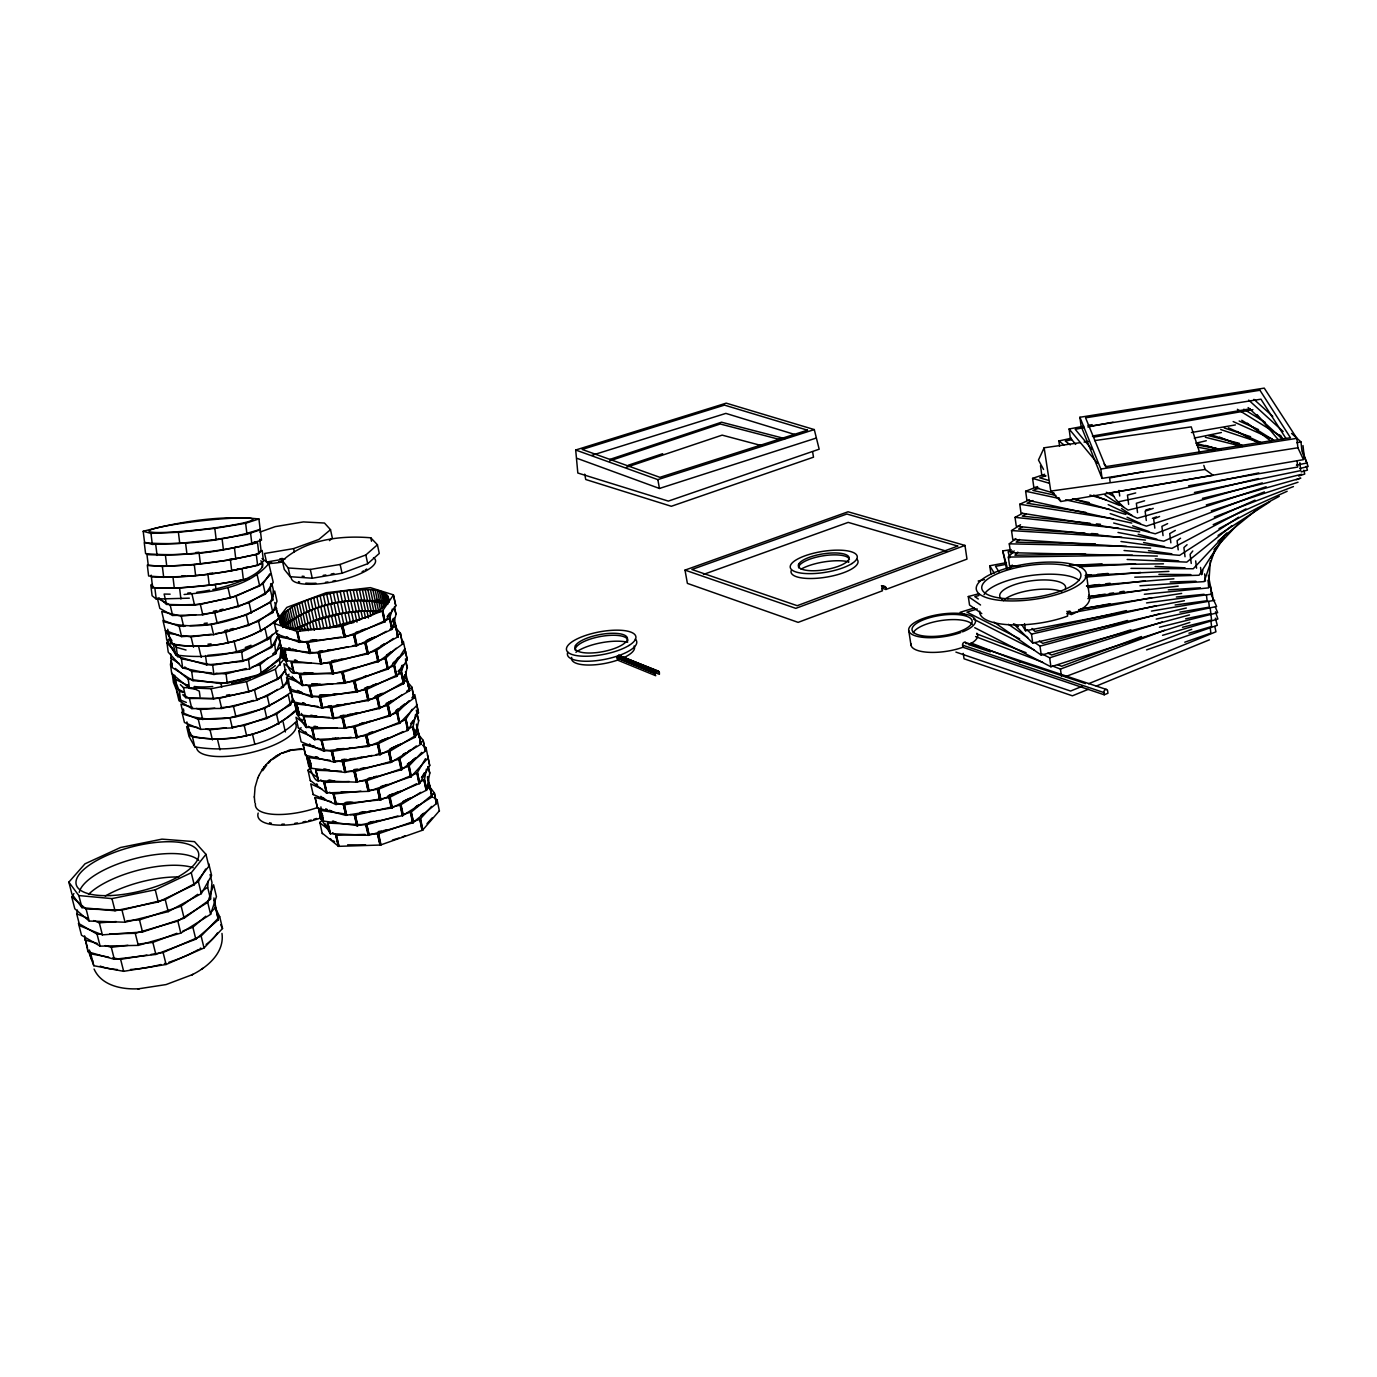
<?xml version="1.0" encoding="UTF-8"?>
<svg xmlns="http://www.w3.org/2000/svg" width="1377" height="1377" viewBox="0 0 1377 1377"><rect width="100%" height="100%" fill="white"/><g stroke="black" fill="none" stroke-linecap="round" stroke-linejoin="round"><path stroke-width="1.5" d="M428.178 757.884L411.086 776.714L368.588 791.327L326.556 792.928L310.359 780.466M571.662 657.38A32.032 10.5 -10.8 0 0 615.898 660.667L617.602 660.117L655.71 675.711C652.715 671.563 660.34 668.396 659.411 674.334L617.24 657.225L618.669 655.452M281.149 648.395L281.545 656.622L261.234 673.938L227.239 683.233L192.952 680.668L171.97 667.363L170.731 654.006M171.97 667.363L172.022 663.198M320.875 818.558L330.446 833.67L368.588 835.323L412.584 822.878L436.526 803.48L434.34 792.911L428.471 785.269M617.602 660.117L617.24 657.225L655.332 672.905M436.354 803.72L434.34 792.911M290.478 690.755L290.581 686.934M192.591 707.365L180.921 704.095L183.33 714.129C219.063 726.471 260.563 714.164 290.444 692.665L288.275 678.844M308.844 766.765C301.718 732.805 310.668 781.74 317.967 780.707L356.815 782.17L401.654 769.657L425.2 751.24L423.187 740.396L417.92 733.786M405.613 651.562L387.97 669.119L344.801 683.267L302.372 685.471L286.313 674.351M313.061 794.426L335.85 804.443L380.775 799.796L419.641 783.341L429.71 765.543L427.524 755.13M294.764 703.217L296.916 714.181L305.969 727.349L345.352 728.295L390.07 715.971L413.909 698.139L411.843 687.106L406.663 680.875M195.913 614.71L181.23 616.173L161.711 611.491L164.156 621.767C200.646 632.508 241.681 620.597 272.749 600.183L273.248 589.614L271.871 583.504M272.749 600.183L270.426 589.89L270.735 583.607M284.815 660.65C278.292 628.291 285.4 672.923 293.697 673.233L333.492 673.749L378.52 661.545L402.686 644.006M402.532 644.298L400.414 633.282L395.251 627.327M403.323 641.286L407.231 659.755L396.8 676.159L356.953 692.063L311.46 697.02L289.187 688.483L286.588 677.553L288.998 674.214M1210.331 560.766L1208.49 587.893L1144.339 594.279M276.777 634.057L299.498 642.353L344.698 637.207L384.82 621.836L395.801 605.811L393.306 594.812L370.379 587.635L326.229 592.712L286.812 607.395L274.316 623.488L297.053 631.441L341.875 626.328L382.479 610.958L393.495 594.933L395.784 605.863M77.422 910.077L76.699 913.863L79.763 925.792L102.38 934.863L142.519 931.988L184.122 918.218L210.526 899.181L211.972 882.433L210.079 874.567M210.526 899.181L207.652 887.236L208.202 881.005M427.748 776.559L432.24 796.818L428.97 782.962M430.123 786.267L426.181 788.935M393.151 621.423L393.151 619.271M416.577 724.13L421.001 744.096L416.422 724.698M418.883 733.339L420.828 744.268L390.879 762.428L344.904 772.428L311.168 768.246L309.894 760.431M294.816 629.771L315.385 620.338L344.835 612.954L347.142 623.488C334.611 629.805 250.063 637.603 292.079 607.033C310.892 596.947 332.115 592.007 353.235 589.958C364.578 590.303 385.784 585.81 389.175 600.768M405.475 671.804L409.64 690.72L405.647 676.038M407.489 679.911L377.074 697.743L331.547 707.692L324.146 707.107M183.33 714.129L183.829 710.222M390.018 629.237L395.956 625.743L394.011 618.032M282.147 658.464L283.077 652.182M280.168 665.298L279.531 659.79L281.407 647.242M404.735 674.885L404.132 677.277M331.323 801.775L314.937 797.352L317.467 808.024L345.799 815.339L391.843 807.955L426.595 790.105L429.779 773.099L428.092 766.593L429.779 773.099M426.422 769.072L424.477 779.502L426.509 790.191M393.03 622.111L393.03 618.875M1202.018 574.45L1202.809 570.336M321.375 749.036L302.957 744.475L305.505 755.25L333.888 762.032L380.603 754.407L415.372 737.039L418.66 720.791L416.336 710.171M406.921 729.672L413.152 726.402L415.613 714.37M171.316 660.237L170.438 664.42L171.729 673.594L189.475 688.311L195.637 689.171M293.267 701.719L290.822 690.927L293.404 701.822L321.822 708.053L368.416 700.48L403.754 683.577L407.11 667.57M313.285 695.987L320.187 697.296L366.282 689.636L401.223 673.043L403.409 664.971M280.977 647.5L309.963 653.421L356.901 645.589L392.256 629.186L396.008 614.228L394.373 606.947M345.283 636.312L354.698 634.608L389.605 618.6L392.359 609.047M404.339 676.555L404.649 675.367M322.321 833.223L338.57 846.339L380.413 845.03L422.584 830.176L439.418 810.726M301.081 727.607L298.74 731.015L301.167 741.807L323.509 751.016L368.038 746.454L408.022 730.292L418.333 712.615M434.34 793.152L411.293 812L404.132 814.186M183.502 708.966L182.039 712.494L184.449 722.495L200.681 729.38L232.317 727.882L266.863 718.467L290.547 704.955L292.492 698.827M423.152 740.568L419.675 743.373M210.612 914.345L216.43 896.582L213.59 884.774L207.72 902.4L210.612 914.345L180.8 933.107L138.285 945.379L100.125 946.137L81.501 935.224L78.437 923.33L97.044 934.122L101.296 934.036M192.264 974.658C207.755 967.015 224.64 952.557 221.972 933.417M1215.134 549.234L1204.169 581.61L1139.932 585.793M168.493 639.203L166.961 642.956L168.252 652.182L182.659 667.983L213.9 674.472L249.702 668.947L275.83 653.679L280.409 640.443M275.83 653.679L274.746 644.419L278.016 635.004M402.222 665.211L401.189 667.638M413.961 698.07L411.878 687.175M272.853 612.576L277.001 601.198L274.694 591.026L270.529 602.3L272.853 612.576L248.686 625.433L213.607 634.694L181.626 636.622L165.36 630.511L162.899 620.287L179.165 626.294L185.568 625.898M400.38 633.437L396.8 636.054M338.294 625.382C355.077 619.581 383.15 616.879 388.417 597.17M257.792 777.936L255.055 787.283L254.332 797.094M298.74 731.015L311.873 736.626M415.2 731.153L415.699 729.879M306.589 756.214L311.047 763.357M401.55 667.139L402.067 665.917M258.756 775.75L262.473 769.278M257.688 778.194L258.876 775.509M424.477 772.721L422.068 776.783M294.626 703.354L297.897 708.535M274.298 623.351L276.932 634.401M1079.861 442.705L1044.145 447.783L1038.465 460.021L1043.542 469.454M414.89 731.91L415.493 730.619M426.009 747.849L422.584 745.232M423.531 774.838L424.236 773.495M171.918 640.598L165.395 630.58L166.686 639.84L177.564 656.588L206.757 664.902L242.886 661.356L271.562 647.397L278.705 634.281M271.562 647.397L270.477 638.102L272.508 634.367M412.962 720.636L411.31 723.252M73.91 893.57L71.724 896.857L74.806 908.786L89.195 921.041L125.049 922.211L168.218 911.643L201.3 893.656L211.61 875.479L208.736 863.586M425.493 758.71L417.042 773.134L378.468 789.245L369.191 790.312M71.724 896.857L86.097 908.992L121.985 910.094L165.223 899.525L198.391 881.624L205.638 869.007M258.842 553.674L257.551 542.762C221.422 551.075 184.088 556.377 146.96 554.604L148.303 565.534C185.413 567.531 222.764 562.177 258.842 553.674L260.993 550.043L259.719 539.25M176.583 690.686L178.976 700.704L191.833 708.621L221.697 708.466L256.845 700.205L283.249 687.157L287.569 679.928M183.916 695.144L189.424 698.5L219.304 698.294L254.504 690.032L280.96 677.054L285.297 669.893M412.205 709.275L405.458 719.844L366.712 735.559L357.383 736.661M262.663 770.69L266.708 765.078M389.243 614.159L390.001 612.972M1210.658 558.167L1224.256 536.858M282.939 627.533C309.773 603.642 353.304 594.468 387.746 604.383L385.457 593.659M1221.623 539.904L1199.074 575.242L1134.751 577.187M337.072 683.267L354.801 681.185L394.046 665.745L404.769 648.808L407.248 659.686M1009.926 568.529L1012.25 565.018M269.806 573.813L263.041 583.796L236.069 596.207L200.353 604.4L170.18 605.105L157.357 598.134L159.818 608.393L172.641 615.467L202.798 614.813L238.462 606.603L265.382 594.141L273.248 582.385L268.825 563.554L262.009 558.546M394.304 662.079L398.9 656.967M432.154 817.938L426.973 823.67M389.622 613.453L387.694 615.88M263.816 767.419L264.504 766.541M283.318 627.051C310.445 603.901 352.77 594.95 387.178 604.107M262.301 769.519L263.971 767.196M400.81 668.379L398.71 670.943M437.094 800.226L433.686 797.438M282.509 649.841L285.727 654.746M410.742 723.803L411.775 722.477M286.123 656.605L286.95 660.788L320.961 663.938L367.573 653.92L398.142 636.673L394.51 622.748M194.209 884.826L208.856 866.288L205.982 854.342L194.518 841.64L161.97 839.144L120.47 847.526L85.013 863.809L68.85 882.141L71.931 894.086L81.949 907.65L115.031 910.765L158.269 901.969L194.209 884.826L191.265 872.76L205.982 854.342M421.5 777.592L422.619 776.198M1192.792 551.007L1190.124 554.311L1191.243 563.451M413.048 726.557L415.303 737.125M322.786 819.246L319.757 822.689L327.76 828.971M396.989 659.376L398.039 658.103M265.933 764.837L269.376 761.309M264.315 766.765L266.105 764.631M182.762 694.731L185.861 697.709L213.573 698.931L248.876 691.874L277.672 679.343L286.02 669.601M310.995 767.109L307.914 770.449L315.884 776.404M180.353 684.644L183.451 687.571L211.163 688.741L246.517 681.684L275.366 669.205L285.125 657.931M369.243 834.255L378.4 833.825L420.037 819.212L431.586 806.44M298.413 727.727L314.541 739.535L356.763 737.624L399.605 723.252L417.042 705.162M432.24 796.818L402.824 815.528L357.555 825.615L323.216 821.071L322.046 814.857M359.552 781.069L366.902 780.604L408.659 766.266L421.775 752.41M1214.015 549.75L1240.109 521.797M1226.769 532.933L1193.257 568.753L1130.947 568.374M158.889 597.738L166.6 604.434L194.553 605.088L230.355 597.979L259.685 585.948L271.149 573.83M387.109 616.621L388.28 615.381M421.001 744.096L418.591 733.752M1017.844 552.16L1014.952 555.224L1085.678 554.122M1020.288 565.792L1009.599 565.947L1008.343 557.083L1014.178 550.938M88.076 950.199L93.825 965.725L123.655 971.319L166.101 964.485L204.037 947.978L222.54 928.494L219.7 916.686L215.105 907.477M184.105 594.485C213.487 591.869 248.738 587.48 268.825 563.554M150.971 954.45L163.106 952.488L201.128 936.05L219.7 916.686M398.039 671.477L399.296 670.186M345.593 727.383L354.853 726.832L397.144 712.666L409.038 700.721M411.878 697.829L414.787 694.576L418.539 712.976M409.64 690.72L379.604 708.415L333.94 718.433L299.308 714.904L298.327 710.48M407.299 680.169L409.451 690.893L407.11 680.29M268.429 763.133L270.305 761.292M296.072 672.269L300.272 674.713L342.856 672.32L385.474 658.395L396.128 648.292M194.845 746.885L192.47 736.902L186.652 726.608L189.028 736.506L194.845 746.885C229.649 752.754 271.062 746.42 296.864 720.98M192.47 736.902C227.308 742.633 268.653 736.334 294.609 711.031M404.976 703.871L400.07 707.898M415.647 757.729L412.429 760.517M1187.077 544.707L1183.91 547.581L1185.029 556.738M403.754 683.577L401.636 672.716M367.711 563.709L379.277 553.451L377.436 544.776L370.792 537.805C340.412 535.188 305.642 539.56 282.354 560.732L284.282 569.372L290.168 576.705L312.252 578.22L342.047 573.228L367.711 563.709L365.834 554.965L377.436 544.776M425.2 751.24L423.187 740.396M270.925 759.932L275.813 756.334M269.169 761.498L271.131 759.76M171.109 647.035L175.843 654.97C210.561 659.669 250.648 653.748 277.879 630.649M404.253 704.439L400.982 707.124M170.576 640.03L173.399 644.729C208.168 649.29 248.187 643.403 275.572 620.442M272.267 759.588L280.323 754.217M318.552 808.299L322.924 815.907M84.599 935.861L87.973 951.834L114.343 959.287L155.859 954.433L195.809 939.2L218.358 919.784L213.917 897.959M414.942 758.538L411.516 761.309M429.848 786.611L432.051 796.99M182.883 931.007L192.883 927.22L205.81 916.187M210.647 912.056L215.5 907.925L214.003 900.024M252.094 666.881L260.115 664.695L267.947 658.051M272.646 654.058L280.478 647.414L280.271 643.317M329.447 540.61L332.356 538.149L330.514 529.68L324.473 523.036L303.37 521.917L275.193 526.651L259.892 532.107M330.514 529.68L318.827 539.474L293.576 548.614L264.591 553.485L266.518 562.023L285.125 558.907M411.723 687.484L406.628 691.288M1218.043 541.092L1259.232 507.683M394.321 665.573L396.628 676.314M1231.847 525.687L1186.75 562.126L1127.143 559.475M1019.462 539.491L1016.157 542.159L1095.335 543.829M1157.368 556.084L1010.529 552.676L1009.272 543.829L1015.83 538.562M397.609 712.408L399.898 723.08M420.192 781.912L424.477 779.502L426.715 789.933M392.652 663.387L394.27 661.958M186.876 721.909L189.992 735.611C226.258 744.802 268.326 735.129 296.537 710.446M416.353 745.955L399.175 759.175L355.111 771.464L347.658 771.413M232.162 727.039L244.228 725.49L276.553 714.164L294.265 700.463M385.939 658.154L388.262 668.947M421.861 814.668L423.72 813.256M397.953 636.845L395.767 625.984M401.619 695.041L387.385 705.42L343.183 717.52L335.695 717.537M389.398 653.059L391.154 651.751M408.28 751.377L410.174 750M420.88 815.494L422.842 814.082M167.701 629.272L170.937 643.575C207.807 651.373 249.444 642.095 278.997 618.583L274.78 602.455M126.804 920.8L139.49 919.888L181.162 906.152L197.72 894.327M201.025 891.969L207.652 887.236M215.5 633.644L225.69 632.284L258.549 621.302L276.691 608.359M323.578 662.974L331.1 662.888L375.801 650.856L393.409 638.463M257.619 565.413L263.472 561.248L262.198 550.456L256.311 554.483L230.407 559.871L194.277 564.484L162.366 566.463L147.305 565.086L148.63 575.982C185.103 579.579 221.972 572.866 257.619 565.413L256.311 554.483M1180.554 538.235L1177.094 540.679L1178.213 549.871M279.531 659.79L256.208 676.21L221.146 683.663L188.219 679.102L175.292 668.43M390.328 652.526L386.438 655.125M405.75 719.689L407.885 730.378M201.438 969.27L202.832 968.306M963.762 642.525L963.711 642.56A2.238 1.773 -70.2 0 0 962.609 644.333L962.609 644.333A2.255 1.859 -66.5 0 0 962.592 645.159L962.902 647.259L1104.216 694.783L1107.951 693.251L1107.659 691.03A2.41 1.825 -71.1 0 0 1105.49 689.567A2.41 1.825 -71.1 0 0 1103.924 692.562L1104.216 694.783M408.453 763.271L410.535 761.894M424.047 779.933L426.268 790.364M416.456 806.268L418.591 804.874M1150.638 548.132L1012.766 539.423L1011.527 530.593L1020.529 524.757M1022.147 526.823L1018.601 529.129L1084.973 533.14M1218.077 535.412L1269.921 501.779M257.327 699.189L267.258 696.142L277.706 689.378M281.183 687.123L288.154 682.631M1238.646 517.201L1179.624 555.344L1124.045 550.507M396.972 709.792L399.072 708.466M414.959 737.383L412.825 726.746M407.385 764.063L409.537 762.703M350.154 814.616L355.421 815.098L400.346 805.115L420.794 792.343M109.781 933.864L135.256 933.313L177.84 921.058L207.72 902.4M415.355 807.077L417.575 805.683M277.242 755.457L280.151 753.856M275.555 756.489L277.465 755.319M395.578 626.122L397.867 636.897M395.887 710.566L398.073 709.241M401.223 673.043L403.513 683.749L401.12 673.095M418.505 733.803L389.519 751.463L376.196 754.544M385.147 643.575L380.723 646.14M403.96 754.097L406.198 752.737M202.212 614.073L214.795 612.817L249.065 602.696L270.426 589.89M391.911 629.427L389.743 618.531M177.065 653.972L181.385 658.705L212.678 665.16L248.548 659.652L274.746 644.419M381.877 645.383L384.08 644.109M376.403 600.906L378.675 611.526C350.257 609.116 320.91 615.605 295.814 629.031L293.421 618.411M402.755 754.648L405.079 753.305M1175.304 530.403L1169.727 533.622L1170.863 542.831M182.039 712.494L198.271 719.31L229.942 717.744L264.539 708.363L288.275 694.92L290.547 704.955M352.46 645.813L365.8 642.818L386.317 631.32M397.316 712.58L399.605 723.252M1026.003 514.12L1022.25 516.134L1089.982 523.208M1145.457 540.094L1016.278 526.203L1015.038 517.373L1022.577 513.328M412.601 726.884L414.856 737.435M1218.989 528.613L1279.267 496.322M392.411 700.445L387.402 703.027M1245.944 508.888L1171.965 548.373L1120.981 541.505M400.466 744.079L389.691 749.14M189.837 625.623L211.197 624.315L246.311 615.071L270.529 602.3M410.673 797.782L402.652 801.672M138.681 988.789L166.066 984.572L192.074 974.761M191.506 975.054L192.866 974.348M391.188 700.979L386.042 703.527M337.348 803.29L344.198 804.856L389.33 797.507L416.422 783.823M399.227 744.63L391.137 748.434M409.451 798.557L404.098 801.156M325.385 749.983L332.27 751.412L377.659 743.976L403.117 731.548M281.304 753.305L288.722 750.568M410.845 812.241L413.1 822.689M207.652 655.349L241.715 652.027L270.477 638.102M279.892 753.994L281.528 753.202M1167.644 523.604L1161.895 526.358L1163.049 535.601M68.85 882.141L78.85 895.566L111.95 898.613L155.257 889.8L191.265 872.76M385.474 658.395L387.625 669.274M1139.726 531.901L1021.011 513.07L1019.772 504.257L1029.428 499.834M1032.888 500.557L1027.035 503.242L1085.764 512.33M374.63 637.069L366.179 640.632M400.759 804.96L403.031 815.442M1213.206 524.637L1287.151 491.279M294.471 628.583L298.31 626.862M1254.998 500.178L1163.806 541.195L1117.986 532.451M260.236 529.302C223.504 541.316 182.78 545.602 144.258 542.745L145.601 553.657C184.07 556.79 224.933 552.47 261.51 540.128L258.91 518.957C220.527 515.015 180.473 521.504 143.191 531.298L144.533 542.194L152.313 544.397L179.75 543.364L216.172 539.474L246.965 534.276L260.184 529.835M407.626 730.516L405.458 719.844M373.287 637.568L367.642 639.944M382.324 693.319L376.489 695.695M400.38 791.19L388.073 795.734M962.54 631.854L964.175 631.182A33.771 11.343 -8.4 0 0 954.192 613.213A33.771 11.343 -8.4 0 0 908.872 631.096A33.771 11.343 -8.4 0 0 960.819 632.508M1067.123 613.453L1071.771 614.4A55.441 18.417 -7.8 0 0 1088.725 595.243M1159.589 516.478L1153.668 518.905L1154.821 528.148M1088.295 689.326L1072.408 695.815L964.055 658.791L963.246 653.352M1096.247 686.073L1209.436 639.823M380.93 694.042L374.974 696.383M1082.529 686.176L1070.583 691.047L955.913 652.096M1088.501 683.749L1215.943 631.802L1214.841 626.449M282.698 753.081L291.046 750.327M388.83 737.814L379.656 741.239M395.922 792.877L398.917 791.689M1038.86 488.095L1032.888 490.453L1055.832 495.393M1131.756 523.088L1026.863 500.058L1025.641 491.245L1037.552 486.563M377.143 683.784L371.067 686.056M387.35 738.313L381.222 740.585M1264.43 491.916L1155.251 533.794L1113.666 523.019M1296.187 479.747L1300.163 478.215M1214.256 517.046L1293.433 486.58M419.744 819.332L422.119 830.4L420.037 819.212M362.289 630.201L365.284 629.065M138.302 944.106L152.864 942.402L176.876 933.296M372.599 685.402L375.628 684.249M402.17 836.958L405.234 835.805M885.893 589.476L966.981 559.114L964.967 545.43L848.077 511.779L685.006 570.112L687.381 583.383L798.126 622.37L882.485 590.767C879.696 586.722 886.926 583.779 885.893 589.476L881.968 588.22M1065.678 676.555L1191.742 629.341M389.76 797.369L392.049 807.886M1141.464 636.535L1061.65 666.261L1057.691 664.747M1052.544 666.038L1060.445 669.067L1164.615 630.218M964.967 545.43L795.786 608.359L685.006 570.112M282.354 560.732L288.223 567.978L310.307 569.441L340.136 564.45L365.834 554.965M360.722 630.632L363.769 629.53M618.686 655.452L658.172 671.012M703.458 574.433L848.198 522.382L946.705 551.248M1152.377 518.337L1156.422 516.909M1153.237 508.354L1145.13 511.211L1146.301 520.489M962.902 647.259L961.215 647.844A33.719 11.481 -8.4 0 1 927.014 652.199A33.719 11.481 -8.4 0 1 910.954 643.816M1184.754 642.198L1210.865 633.127L1210.194 627.516M1146.559 649.892L1217.302 625.347L1215.357 618.204M389.657 795.097L392.841 794.013M1054.248 493.241L1033.8 487.183L1032.578 478.37L1044.661 474.273M1045.763 475.771L1039.721 477.819L1047.914 480.194M628.256 465.237L662.698 453.687M626.346 467.285L722.15 435.132L761.601 445.632M609.959 459.384L721.548 422.205L784.993 438.661M609.667 460.882L720.24 423.996L780.466 439.693M1266.169 486.735L1146.387 526.152L1110.206 513.604M1298.649 476.046L1304.742 474.049L1303.847 470.228M1211.312 510.833L1298.029 482.225M355.954 632.353L359.173 631.303M143.191 531.298L150.971 533.381L178.408 532.279L214.829 528.389L245.657 523.277L258.91 518.957M366.23 687.536L369.466 686.486M363.889 676.744L367.091 675.591M575.689 450.004L657.845 479.626L814.289 429.59L819.177 449.195L668.327 501.108L577.824 473.017L575.689 450.004L726.213 403.151L814.289 429.59M577.273 458.421L659.445 488.456L815.683 438.247M399.02 838.042L392.497 840.039M1042.045 653.937L1049.67 657.793L1162.188 622.025M974.744 627.688L1050.909 666.778L1189.866 622.438M1130.878 629.823L1051.667 655.004L1047.897 653.094M591.852 455.322L725.868 413.393L794.718 434.478M364.612 688.156L367.883 687.14M387.35 784.46L380.809 786.542M974.365 607.911L960.148 612.317L965.862 615.209M977.205 608.961L966.929 612.145L1019.651 638.808M313.922 819.246L316.572 818.437M221.095 707.64L233.522 706.504L253.368 700.411M1145.767 510.075L1149.881 508.819M398.865 759.278L401.137 769.846M1144.597 500.78L1136.352 503.276L1137.54 512.571M387.247 705.454L389.553 716.16M1162.532 635.331L1217.888 618.996L1215.461 611.818M1188.953 633.213L1211.588 626.518L1210.917 620.907M1206.286 504.929L1300.817 478.146M329.929 833.515L327.519 823.067L366.265 824.857L397.919 815.959M325.574 628.497L345.489 623.884M366.73 722.15L370.069 721.204M369.088 732.943L372.392 731.893M1262.33 482.897L1137.299 518.251L1108.192 504.636M1301.282 471.881L1307.427 470.142L1306.291 466.304M288.361 750.672L289.445 750.379M334.766 614.882L337.09 625.416L327.175 627.912L324.834 617.378M215.948 673.198L226.052 673.955L246.087 668.499M288.636 750.585L291.253 749.949M994.022 622.146L1041.253 655.108L1189.521 614.917M151.195 575.138L152.623 587.79C185.069 589.167 217.704 585.139 249.392 578.426M1127.522 620.476L1042.75 643.369L1039.274 640.976M1034.747 642.508L1039.996 646.14L1159.572 613.815M151.281 576.843C188.494 577.824 226.138 573.658 262.06 563.795L262.473 567.41M981.784 613.591L969.546 605.037L968.289 596.534L978.582 593.814M978.961 595.518L974.813 596.62L978.29 599.012M1135.715 492.949L1127.453 495.1L1128.641 504.412M308.517 820.726L311.236 820.021M351.41 668.602L354.818 667.742M373.374 777.058L376.764 776.215M1159.451 627.241L1217.664 612.713L1215.478 607.291M1182.464 627.292L1211.588 620.011L1210.917 614.366M361.6 723.321L365.008 722.477M402.291 815.683L400.156 805.184M1202.431 498.371L1301.73 474.29M1258.475 478.525L1128.09 510.11L1105.025 495.118M1299.871 468.49L1308.15 466.493L1304.002 454.875L1303.003 445.58M379.054 708.57L376.868 697.795M383.357 830.658L386.73 829.849M1195.838 443.222L1206.286 440.726M364.871 643.128L367.366 653.972M359.896 723.837L363.321 723.028M1013.506 623.729L1032.75 643.076L1186.337 608.032M1126.42 610.596L1034.988 631.423L1032.01 628.48M1026.932 629.582L1031.493 634.126L1156.146 605.725M978.204 581.008L984.452 579.597M1059.584 446.268L1058.861 440.967L1071.461 438.196M1071.564 439.711L1065.316 441.088L1070.308 444.891M334.112 760.81L343.355 761.756L372.117 755.439M286.829 660.736L284.213 649.806L318.741 653.042L348.329 646.708M368.279 778.315L371.704 777.575M354.044 713.63L357.504 712.89M303.009 821.966L305.763 821.38M291.408 749.914L301.77 748.864M1156.215 619.099L1216.614 606.5L1211.571 595.553L1210.503 586.585M1185.58 618.824L1210.848 613.557L1210.176 607.894M1118.847 501.676L1258.802 472.896M1296.411 465.151L1306.859 463.016L1301.971 451.277L1300.972 441.914L1291.557 433.411M1194.444 492.484L1300.714 470.624L1299.854 462.724M378.227 831.622L381.618 830.933M1194.255 438.093L1221.399 432.533M375.921 821.174L379.329 820.468M355.8 713.389L348.897 714.715M291.907 749.811L293.008 749.587M338.587 659.738L342.064 659.067M1143.237 471.64L1109.604 477.991L1110.086 481.726M1296.755 442.705L1300.972 441.914M990.958 574.261L989.736 565.792L1006.449 562.625M1006.036 564.346L995.537 566.343L998.927 571.799M1078.587 609.701L1109.948 603.763M1072.39 612.713L1151.912 597.67M1022.182 625.278L1025.521 630.752L1184.392 600.699M1075.695 444.41L1070.29 437.817L1069.12 428.987L1083.768 426.216M1087.968 425.441L1092.15 424.65M1083.613 427.731L1075.196 429.314L1091.703 449.126M1087.813 426.939L1113.046 422.188M365.49 689.843L367.986 700.6M377.315 744.045L379.777 754.665M391.275 808.092L388.985 797.576M358.381 757.746L361.824 757.126M360.774 768.59L364.199 767.97M1092.409 436.027L1250.213 408.78M1093.527 437.18L1252.898 409.657M1191.432 432.516L1235.41 424.925M1109.673 492.983L1303.485 459.643L1297.891 447.783L1296.876 438.351L1264.258 388.125L1079.912 417.265L1081.083 426.113L1102.048 478.387L1297.891 447.783M1044.145 447.783L1050.771 491.09L1060.841 501.503L1213.137 475.306L1205.15 469.454L1203.825 465.392M1188.592 485.823L1297.702 467.061L1297.065 461.106M344.784 704.146L348.226 703.544M347.159 714.887L350.601 714.284M1151.447 611.095L1214.738 600.303M1179.882 612.145L1209.367 607.137L1208.679 601.439M368.468 811.483L371.876 810.898M370.792 821.966L374.183 821.38M189.338 598.169L156.221 599.047L152.107 595.742L150.781 584.932L154.878 588.099L179.578 587.962L215.414 584.502L245.984 579.424M281.252 647.775L278.55 636.725L307.536 642.525L341.152 637M333.423 660.719L336.866 660.168M112.656 957.876L120.625 959.339L146.926 955.104M1088.863 426.336L1260.953 399.192L1285.825 438.265M369.122 822.327L372.513 821.794M1079.912 417.265L1100.825 469.041L1296.876 438.351M1006.656 569.51L1002.749 550.92L1011.148 549.612M1012.336 551.024L1008.102 551.678L1009.771 557.788M344.835 612.954L364.027 611.009L379.828 611.818M1088.312 596.74L1105.146 594.158M1109.346 593.521L1113.563 592.885M1119.862 591.921L1124.08 591.267M1087.864 598.599L1148.969 589.253M1080.652 608.823L1181.673 593.418M331.668 660.857L335.11 660.323M293.628 749.845L302.355 749.295M1084.06 442.103L1088.278 441.501M1094.577 440.606L1191.243 426.87L1199.849 453.222M327.537 650.099L330.962 649.617M294.798 823.326L297.518 822.93M1050.771 491.09L1205.15 469.454M342.064 715.73L345.472 715.265M349.224 748.124L352.615 747.659M351.583 758.761L354.973 758.297M353.975 769.588L357.366 769.123M1146.542 602.919L1212.018 594.107L1208.352 575.311M1175.132 605.002L1207.113 600.716L1206.424 595.002M182.848 635.606L191.059 636.897L211.438 634.195M337.967 705.093L341.358 704.645M205.948 729.087L210.027 729.862L226.121 727.813M340.343 715.816L343.734 715.386M349.93 759.071L353.304 758.641M361.738 812.378L365.094 811.982M1086.849 586.017L1099.552 584.519M1105.903 583.762L1110.137 583.263M1088.002 587.635L1145.251 580.87M1089.19 596.585L1178.178 586.137M333.888 694.387L337.245 694.008M105.203 945.586L111.296 947.273L127.923 945.328M336.281 705.162L339.637 704.766M305.264 684.817L309.722 686.297L332.89 683.732M360.068 812.447L363.39 812.086M317.416 738.881L321.874 740.465L351.152 737.332M332.201 694.438L335.54 694.094M329.413 792.257L333.871 793.961L360.929 791.173M1176.354 597.033L1204.118 594.279M196.463 708.449L200.353 709.551L214.864 708.208M319.223 651.08L322.511 650.787M1086.78 575.259L1091.032 574.898M1097.435 574.364L1108.089 573.452M1085.283 577.135L1140.776 572.453M1086.47 586.086L1173.91 578.805M341.84 672.492L344.37 683.319L342.185 672.458M344.216 748.554L337.778 748.968M343.372 759.656L346.608 759.398M353.855 727.004L356.333 737.693M93.653 920.576L99.316 922.814L116.236 921.574M365.697 780.828L368.158 791.396M365.594 844.927L347.641 844.841M316.762 639.944L310.445 640.288M1168.298 589.855L1200.383 587.79M309.722 686.297L312.321 697.055M342.598 748.795L336.246 749.122M341.737 759.622L344.956 759.415M328.931 694.714L319.653 695.024M328.191 705.885L331.375 705.695M312.011 640.339L315.161 640.185M335.386 738.21L338.587 738.158M1074.49 565.241L1102.099 563.847M1079.671 566.739L1135.526 563.933M1085.162 575.483L1168.884 571.386M308.259 726.316L312.304 728.915L337.348 727.762M327.347 694.937L321.168 695.144M352.822 802.223L346.591 802.412M320.652 779.95L324.352 782.446L349.276 781.482M94.066 969.029C101.502 985.743 122.002 989.633 138.475 988.789M137.803 988.824L139.335 988.772M351.255 802.412L345.128 802.516M332.528 832.689L336.418 835.323L365.146 834.393M1170.192 581.989L1195.942 581.232M300.272 674.713L302.82 685.488L300.1 674.713M332.305 738.296L335.403 738.313M347.331 791.844L341.255 791.758L344.25 791.895M1008.343 557.083L1132.393 555.189M332.322 673.921L329.912 663.043M1069.43 565.121L1163.462 563.83M341.995 717.675L344.491 728.399M281.958 824.169L284.385 824.152M317.244 684.249L311.632 684.042L320.239 684.231M318.345 653.059L320.961 663.938M336.418 835.323L339.035 846.373M1158.9 574.364L1190.83 574.588M365.731 824.892L368.175 835.357M310.927 662.836L291.322 662.492L294.11 673.387M1009.272 543.829L1126.403 546.342M170.128 594.175L164.121 594.055L166.6 604.434M321.994 708.071L319.584 697.313M329.396 717.4L303.56 716.694L306.469 727.486M331.668 751.429L334.439 762.049M341.376 771.206L315.643 770.242L318.018 780.759M334.043 762.049L331.513 751.412M313.336 673.215L305.315 672.664M312.304 728.915L314.868 739.569M294.265 673.405L291.821 662.612M1155.096 566.446L1185.081 567.823M311.942 673.284L304.128 672.63M324.352 782.446L326.883 792.963M1091.393 533.536L1097.813 533.915M1011.527 530.593L1121.911 537.323M330.411 707.778L332.907 718.519M307.174 642.508L309.773 653.421M184.69 666.984L191.696 671.408L211.903 672.905M328.087 823.291L330.549 833.687M342.425 761.808L344.904 772.428M1155.303 558.838L1178.746 560.904M354.302 815.167L356.746 825.666M334.645 780.914L329.464 780.329M1096.333 523.88L1100.567 524.31M1015.038 517.373L1118.881 528.286M299.067 714.835L296.485 704.008L317.88 706.453M333.32 780.914L328.294 780.243M317.605 716.453L310.496 715.334M321.34 740.43L323.888 751.085L321.202 740.396M311.064 768.194L308.586 757.557L329.946 760.311M284.626 650.03L287.173 660.822M303.921 716.815L306.589 727.504M329.619 770.122L324.748 769.382M323.01 820.967L320.566 810.433L343.923 813.79M1148.487 550.645L1171.879 553.829M316.297 716.212L311.546 715.472M316.004 770.363L318.638 780.914M296.898 704.249L299.411 714.921M309.515 653.404L307.088 642.491M318.38 780.879L315.867 770.328M328.328 769.846L323.595 769.037M1019.772 504.257L1113.115 518.768M168.493 633.334L178.752 634.952M315.092 726.454L317.467 726.832M427.954 780.759L427.421 776.748M377.091 600.458L385.233 601.869M320.979 810.709L323.423 821.122L320.858 810.674M1196.527 444.857L1219.781 449.126M1198.162 447.301L1214.927 450.382M89.35 950.01L90.779 953.848L108.68 957.135M314.008 726.35L316.28 726.763M187.599 725.61L197.806 727.538M1143.598 542.555L1164.563 546.583M296.933 650.409L292.871 649.462M1072.528 498.973L1089.207 502.571M291.167 691.237L309.274 695.127M1025.641 491.245L1059.223 498.491M1065.523 499.851L1109.604 509.37M269.496 822.775L271.286 823.188M286.95 660.788L284.505 649.996M295.814 650.082L291.941 649.049M336.642 822.31L332.408 821.157M1208.421 435.666L1239.42 443.36M1205.357 437.284L1242.398 446.509M1198.162 443.962L1220.779 449.694M278.808 637L281.321 647.792M299.188 714.87L296.778 704.215M1138.194 534.259L1156.835 539.13M299.652 674.644L302.372 685.471M295.298 660.254L297.243 660.771M333.372 821.363L335.489 821.931M311.271 768.297L308.775 757.729M84.909 939.94L97.096 943.331M174.104 643.937L176.273 647.276L186.033 650.03M1032.578 478.37L1048.947 483.155M1089.878 495.083L1106.247 499.868M1205.495 445.442L1219.902 449.694M1072.666 498.681L1125.835 514.43M330.015 810.519L332.046 811.139M1066.831 611.371L1070.824 612.593L1071.117 614.676M294.42 660.065L296.262 660.633M376.489 599.477L384.131 601.904M881.469 585.655L885.445 587.015M881.573 585.879L885.566 587.359M881.659 586.223L885.583 587.497M317.553 808.058L315.213 797.679M335.816 835.219L338.57 846.339M1224.273 427.989L1250.557 436.698M1220.693 429.538L1261.194 442.998M965.088 642.302L1106.54 689.498M968.169 644.419L990.407 651.837M1018.705 661.304L1085.42 683.594M962.592 645.159L1103.924 692.562M329.103 810.296L331.031 810.95M1211.605 434.943L1241.968 445.184M1132.669 525.825L1148.797 531.47M316.245 756.902L318.087 757.539M300.875 692.183L302.63 692.82M303.336 703.096L305.092 703.733M299.721 682.717L286.571 677.622M976.654 633.868L1026.072 652.698M975.57 636.587L1042.682 662.268M186.343 702.408L180.645 700.205L173.433 682.372L172.177 673.301L179.389 691.082L183.175 692.545M312.975 745.886L314.748 746.558M970.905 642.939L1020.237 662.027M315.419 756.662L317.175 757.35M1219.609 437.18L1241.348 445.735M76.699 913.863L88.008 918.339M1045.694 476.081L1041.701 474.497L1040.496 465.684M1093.613 495.118L1119.57 505.428M301.752 692.631L297.363 690.428M302.51 702.631L304.162 703.32M619.013 655.349L658.774 671.563M618.566 655.504L658.929 671.907M618.221 655.693L659.032 672.269M618.015 655.848L656.244 671.27M617.843 656.037L656.054 671.442M617.671 656.244L655.865 671.649M617.585 656.347L655.641 671.993M617.447 656.588L655.521 672.234M617.344 656.829L655.383 672.63M617.189 657.483L655.297 673.164M617.189 657.741L655.314 673.439M617.206 657.999L655.349 673.697M287.053 637.172L288.619 637.826M312.2 745.645L313.87 746.351M322.011 789.073L310.737 783.874L313.25 794.667M1239.145 420.983L1258.509 429.59M1233.155 421.569L1272.228 439.039M1228.318 427.782L1261.504 442.809M311.77 728.794L314.249 739.483M286.382 636.931L287.845 637.62M1127.074 517.236L1140.535 523.57M288.809 647.724L290.272 648.429M323.819 782.308L326.28 792.859M174.604 675.246L175.395 679.326L188.27 685.694M193.796 688.431L199.304 691.168L200.044 696.676M305.969 727.349L303.491 716.66L301.253 713.406M174.311 676.21L176.669 688.466L184.019 692.132M323.371 798.144L324.938 798.935M973.47 619.082L1034.437 650.064M325.764 808.764L327.347 809.573M332.976 840.727L334.559 841.554M1236.994 431.449L1259.714 443.601M1106.316 492.295L1113.752 496.34M327.588 823.119L330.291 833.653M295.504 679.928L296.898 680.789M297.948 690.72L299.308 691.495M322.683 797.834L324.163 798.66M1243.81 409.21L1265.343 422.429M1237.372 409.296L1281.247 436.406M1241.744 420.26L1273.759 440.279M170.679 658.137L179.44 663.68M1121.463 508.509L1132.101 515.446M292.578 669.928L283.903 663.697L286.244 674.747M309.464 744.01L310.737 744.854M1014.883 624.194L1018.36 626.587M968.289 596.534L980.544 605.002M1008.515 624.366L1027.758 637.671M302.992 722.598L295.986 717.279L298.361 728.14M295.539 680.031L293.421 678.327M418.401 712.649L416.56 704.232M1247.304 423.169L1271.005 441.139M1058.861 440.967L1063.973 444.891M293.697 673.233L291.253 662.44M320.824 796.336L321.994 797.266M282.13 652.715L285.056 655.108M330.428 838.851L331.599 839.832M1253.931 399.347L1272.744 416.37M1248.715 400.122L1283.175 431.535M1248.147 407.575L1282.624 439.332M293.387 678.207L294.351 679.102M1115.886 499.627L1123.615 507.063M305.505 731.841L306.503 732.891M425.975 747.47L429.71 765.543M620.356 655.779L620.838 656.726M166.961 642.956L174.173 650.822M1279.87 435.08L1282.607 438.316M1257.063 414.58L1277.856 439.194M1104.079 463.98L1106.833 467.285M1069.12 428.987L1097.452 463.274M327.416 827.267L325.42 823.928M277.741 613.574L279.996 616.586M316.727 783.788L317.502 784.942M326.211 825.77L326.986 826.854M396.008 614.228L394.493 608.617M989.736 565.792L994.194 573.021M1111.841 493L1115.129 498.457M418.66 720.791L416.956 714.233M1058.81 497.734L1060.841 501.503M292.148 676.382L292.664 677.381M301.838 719.259L302.372 720.309M220.699 924.776L222.54 928.494M428.746 787.489L429.194 788.625M400.397 633.231L402.686 644.075M275.796 608.634L278.361 616.586M1002.749 550.92L1007.585 569.011M90.779 953.848L93.825 965.725M85.047 938.46L87.577 948.254M97.044 934.122L100.125 946.137M86.097 908.992L89.195 921.041M78.85 895.566L81.949 907.65M120.625 959.339L123.655 971.319M111.296 947.273L114.343 959.287M99.316 922.814L102.38 934.863M281.476 652.543L282.991 658.55M121.985 910.094L125.049 922.211M111.95 898.613L115.031 910.765M139.49 919.888L142.519 931.988M135.256 933.313L138.285 945.379M163.106 952.488L166.101 964.485M152.864 942.402L155.859 954.433M165.223 899.525L168.218 911.643M155.257 889.8L158.269 901.969M181.162 906.152L184.122 918.218M177.84 921.058L180.8 933.107M201.128 936.05L204.037 947.978M192.883 927.22L195.809 939.2M198.391 881.624L201.3 893.656M174.139 678.758L176.549 688.793M215.5 907.925L218.358 919.784M198.271 719.31L200.681 729.38M170.18 605.105L172.641 615.467M189.424 698.5L191.833 708.621M173.399 644.729L175.843 654.97M183.451 687.571L185.861 697.709M217.635 739.828L220.01 749.88M191.059 636.897L193.503 647.224M210.027 729.862L212.419 739.948M181.23 616.173L183.692 626.535M200.353 709.551L202.763 719.655M179.165 626.294L181.626 636.622M200.353 604.4L202.798 614.813M219.304 698.294L221.697 708.466M192.109 594.64L194.553 605.088M211.163 688.741L213.573 698.931M198.77 647.035L201.214 657.345M244.228 725.49L246.569 735.593M214.795 612.817L217.222 623.213M233.522 706.504L235.897 716.66M211.197 624.315L213.607 634.694M229.942 717.744L232.317 727.882M227.945 587.531L230.355 597.979M246.517 681.684L248.876 691.874M234.09 641.148L236.483 651.476M252.473 734.079L254.814 744.165M225.69 632.284L228.1 642.629M267.258 696.142L269.565 706.263M246.311 615.071L248.686 625.433M264.539 708.363L266.863 718.467M236.069 596.207L238.462 606.603M254.504 690.032L256.845 700.205M280.96 677.054L283.249 687.157M257.327 575.569L259.685 585.948M275.366 669.205L277.672 679.343M265.227 629.427L267.568 639.703M283.094 721.944L285.383 731.979M258.549 621.302L260.907 631.613M276.553 714.164L278.86 724.216M249.065 602.696L251.44 613.058M282.233 614.435L284.66 625.141M281.269 615.639L283.696 626.346M280.512 616.81L282.526 625.743M279.961 617.963L281.579 625.106M279.617 619.082L280.839 624.452M279.497 620.149L280.306 623.747M309.119 757.832L311.495 768.349M294.73 702.459L297.071 713.785M320.824 818.609L318.5 808.351L320.652 819.022M303.215 744.768L305.677 755.319M308.018 770.087L310.307 780.897M319.843 822.31L322.27 833.67M263.041 583.796L265.382 594.141M297.914 615.949L300.289 626.552M294.317 605.794L296.709 616.448M299.136 627.292L299.928 630.821M295.59 617.171L297.966 627.792M292.079 607.033L294.471 617.671M297.604 631.423L300.048 642.336M322.063 740.447L324.438 751.085M334.06 793.944L336.418 804.443M299.876 642.353L297.243 631.441L299.498 642.353M309.532 686.297L312.149 697.055M321.684 740.465L324.266 751.102M333.682 793.944L336.229 804.461M309.36 686.28L311.77 697.055M333.509 793.944L335.85 804.443M296.675 631.389L299.325 642.336M308.964 686.228L311.598 697.037M333.114 793.858L335.695 804.426M289.996 608.255L292.389 618.927M291.425 619.65L293.817 630.287M288.068 609.512L290.478 620.166M289.6 620.907L291.201 627.998M286.33 610.751L288.74 621.423M312.596 728.915L314.989 739.569M324.645 782.446L327.02 792.963M336.263 835.323L338.914 846.373M287.965 622.163L289.566 629.272M311.994 728.863L314.541 739.535M324.043 782.394L326.556 792.928M299.566 674.61L302.079 685.419M335.713 835.168L338.294 846.27M284.781 611.99L287.191 622.662M286.502 623.402L287.707 628.738M283.404 613.213L285.814 623.919M285.246 624.642L286.037 628.205M311.495 610.166L313.853 620.752M307.622 599.993L309.98 610.596M312.39 621.406L314.335 630.218M319.378 652.973L321.788 663.852M331.547 707.692L333.94 718.433M343.561 761.722L345.92 772.342M355.421 815.098L357.745 825.58M319.171 653.008L321.598 663.886M331.341 707.726L333.733 718.467M343.355 761.756L345.713 772.377M355.232 815.132L357.555 825.615M318.741 653.042L321.375 663.921M330.91 707.778L333.527 718.501M342.925 761.808L345.507 772.411M354.801 815.184L357.349 825.649M330.704 707.778L333.096 718.519M342.718 761.808L345.076 772.428M354.595 815.184L356.918 825.666M318.242 653.059L320.772 663.938M308.551 611.268L310.909 621.853M293.576 548.614L294.334 552.039M304.713 601.095L307.088 611.715M309.498 622.524L311.064 629.564M305.694 612.386L308.069 622.989M301.924 602.231L304.3 612.851M306.71 623.678L308.276 630.718M302.974 613.557L305.333 624.142M308.138 642.474L310.565 653.369L307.949 642.508M320.376 697.278L322.786 708.036M332.459 751.394L334.835 762.015M344.405 804.839L346.746 815.322M299.257 603.401L301.632 614.022M304.059 624.848L305.229 630.15M320.187 697.296L322.579 708.053M332.27 751.412L334.645 762.032M344.198 804.856L346.556 815.356M307.536 642.525L310.169 653.421M319.774 697.313L322.373 708.071M343.802 804.874L346.35 815.356M345.954 815.356L343.458 804.839L345.696 815.322M319.326 697.278L321.736 708.053M331.409 751.394L333.785 762.015M300.375 614.744L302.751 625.347M296.726 604.589L299.102 615.226M301.529 626.053L302.303 629.582M288.223 567.978L290.168 576.705M323.406 595.088L325.729 605.691M328.122 616.483L330.446 627.034M324.111 606.241L326.452 616.81M320.118 595.983L322.459 606.568M320.858 607.154L323.199 617.722M316.882 596.912L319.223 607.515M321.616 618.307L323.956 628.859M331.1 662.888L333.492 673.749M343.183 717.52L345.558 728.244M357.452 782.05L355.111 771.464L357.263 782.102M366.902 824.737L369.225 835.202M310.307 569.441L312.252 578.22M330.893 662.939L333.303 673.801M342.976 717.555L345.352 728.295M366.712 824.789L369.019 835.254M330.669 662.974L333.079 673.835M342.77 717.606L345.145 728.33M354.698 771.55L357.039 782.136M366.489 824.823L368.812 835.288M330.222 663.043L332.855 673.869M342.322 717.658L344.904 728.364M354.268 771.602L356.815 782.17M366.058 824.875L368.588 835.323M353.941 771.619L356.402 782.205M317.657 608.118L319.998 618.686M313.715 597.893L316.073 608.496M318.466 619.306L320.411 628.084M314.541 609.116L316.882 619.702M310.634 598.926L312.975 609.529M315.385 620.338L317.33 629.134M340.825 602.558L343.131 613.126M336.814 592.144L339.121 602.73M341.479 613.522L343.785 624.074M342.925 626.07L345.334 637.017M354.991 681.116L357.349 691.942M366.884 735.49L369.225 746.162M378.641 789.176L380.947 799.727M342.753 626.139L345.145 637.086M354.801 681.185L357.177 691.994M366.712 735.559L369.053 746.231M378.468 789.245L380.775 799.796M337.468 603.16L339.775 613.729M342.529 626.191L344.938 637.138M354.595 681.254L356.953 692.063M366.506 735.611L368.829 746.3M378.262 789.314L380.568 799.848M342.305 626.242L344.474 637.241M354.371 681.305L356.505 692.166M366.265 735.679L368.382 746.403M378.038 789.365L380.121 799.951M341.875 626.328L344.267 637.293M353.923 681.391L356.299 692.201M377.608 789.451L379.914 800.003M341.72 626.363L344.13 637.31M353.786 681.408L356.161 692.218M377.47 789.469L379.777 800.02M333.441 592.798L335.764 603.384M338.122 614.176L340.429 624.71M334.112 603.849L336.418 614.4M330.067 593.504L332.408 604.09M330.755 604.589L333.079 615.14M326.728 594.262L329.051 604.864M331.427 615.657L333.75 626.191M345.438 683.112L343.045 672.269L345.025 683.216M355.042 726.781L357.4 737.487M366.902 780.604L369.225 791.173M378.589 833.773L381.033 844.876M354.853 726.832L356.987 737.59M366.695 780.656L368.812 791.276M378.4 833.825L380.637 844.996M342.408 672.424L344.801 683.267M354.405 726.936L356.763 737.624M366.265 780.759L368.588 791.327M377.969 833.928L380.413 845.03M327.416 605.381L329.74 615.949M354.182 726.97L356.54 737.676M366.041 780.793L368.365 791.362M377.746 833.963L380.19 845.065M377.418 833.997L379.983 845.099M365.215 643.042L367.573 653.92M377.074 697.743L379.398 708.484M388.779 751.756L391.085 762.376M400.346 805.115L402.618 815.597M353.235 589.958L355.541 600.561M357.882 611.354L359.793 620.149M388.572 751.825L390.741 762.462M353.975 600.802L356.264 611.388M350.051 590.251L352.357 600.854M354.698 611.646L356.987 622.197M350.756 601.129L353.063 611.698M346.797 590.613L349.104 601.215M351.445 612.008L353.751 622.559L350.464 622.989L348.157 612.438M340.136 564.45L342.047 573.228M347.486 601.542L349.792 612.111M354.698 634.608L357.073 645.538M366.643 689.498L369.002 700.273M378.451 743.7L380.775 754.338M390.121 797.231L392.411 807.748M354.526 634.677L356.712 645.675M366.489 689.567L368.64 700.411M378.296 743.769L380.413 754.493M354.113 634.814L356.488 645.727M366.075 689.705L368.416 700.48M377.883 743.907L380.207 754.562M389.536 797.438L391.843 807.955M353.889 634.883L356.264 645.796M365.852 689.757L368.193 700.549M377.659 743.976L379.983 754.613M389.33 797.507L391.619 808.024M353.528 634.952L356.058 645.847M343.493 591.06L345.799 601.646M344.164 602.007L346.47 612.576M340.171 591.559L342.477 602.162M367.883 589.597L370.172 600.234M372.496 611.061L373.253 614.59M368.847 600.286L371.136 610.889M365.163 589.528L367.452 600.148M369.793 610.975L370.929 616.259M366.075 600.234L368.365 610.837M376.472 650.546L378.813 661.39M402.118 769.416L399.829 758.847L401.981 769.502M411.293 812L413.548 822.43M376.351 650.632L378.675 661.459M411.172 812.069L413.427 822.517M376.179 650.701L378.348 661.631L375.801 650.856M387.935 705.196L390.07 715.971M399.554 759.002L401.654 769.657M387.574 705.351L389.88 716.057M399.175 759.175L401.464 769.743M410.656 812.327L412.911 822.775M362.34 589.511L364.63 600.131M366.953 610.958L368.485 617.998M375.611 650.925L377.814 661.803M410.466 812.396L412.584 822.878M363.184 600.269L365.473 610.854M359.397 589.58L361.686 600.2M364.027 611.009L365.542 618.049M360.206 600.372L362.495 610.958M356.35 589.735L358.657 600.338M360.998 611.147L362.512 618.187M357.125 600.544L359.431 611.13M365.955 642.749L368.313 653.627M377.797 697.45L380.138 708.191M391.808 762.066L389.519 751.463L391.481 762.221M401.068 804.805L403.341 815.287M365.8 642.818L367.986 653.782M377.659 697.519L379.811 708.346M365.421 642.973L367.779 653.851M377.281 697.674L379.604 708.415M388.985 751.687L391.292 762.307M400.552 805.046L402.824 815.528M390.07 618.221L392.376 629.031M401.671 672.647L403.96 683.336M413.152 726.402L415.406 736.97M390.018 618.29L392.17 629.272M384.217 592.936L386.507 603.642M389.502 618.652L391.808 629.478M423.944 779.984L426.164 790.432M382.772 592.265L385.061 602.954M370.792 537.805L371.515 541.247M384.303 602.765L385.061 606.31M381.154 591.68L383.443 602.351M382.582 602.197L383.718 607.515M379.346 591.146L381.636 601.818M385.112 621.595L382.789 610.734L384.94 621.75M394.493 665.418L396.8 676.159M408.332 730.034L406.06 719.431L408.16 730.206M419.71 783.255L417.472 772.772L419.555 783.427M380.689 601.697L382.204 608.789M382.479 610.958L384.665 621.922M394.201 665.659L396.352 676.486M417.179 773.048L419.279 783.616M382.186 611.113L384.39 622.043M393.891 665.814L396.077 676.606M416.887 773.203L419.021 783.737M377.367 590.681L379.656 601.353M378.623 601.267L380.517 610.114M375.215 590.303L377.505 600.957M372.926 589.993L375.198 600.647M374.028 600.63L376.3 611.233M409.21 765.922L411.379 776.525M420.587 818.85L422.859 830.004M385.818 658.24L387.97 669.119M408.986 766.094L411.086 776.714M420.364 819.022L422.584 830.176M397.144 712.666L399.261 723.407M408.659 766.266L410.742 776.869M370.465 589.769L372.754 600.406M385.181 658.516L387.505 669.308M396.851 712.787L399.141 723.441M408.367 766.387L410.621 776.921M371.497 600.424L373.787 611.027M437.094 799.796L439.418 811.173M405.423 658.86L407.403 667.845M405.526 660.512L406.645 665.779M395.956 625.692L398.142 636.673M429.762 786.663L431.965 797.059M387.987 596.224L389.123 601.594M387.35 595.312L388.882 602.455M386.507 594.451L388.039 601.611M188.184 726.299L189.992 735.611M170.146 639.462L170.937 643.575M575.345 650.392L575.242 649.858A26.714 8.692 -10.8 0 1 575.569 648.154L575.879 647.551A26.714 8.692 -10.8 0 1 610.166 635.348L611.698 635.279A26.714 8.692 -10.8 0 1 627.826 640.821M584.709 474.153L585.724 479.506L671.322 506.288L813.497 457.181L812.602 451.69M657.845 479.626L659.445 488.456M908.768 630.7L911.006 645.262M320.893 806.888L321.461 810.864M1024.522 623.592L1025.521 630.752M1039.996 646.14L1041.253 655.108M1031.493 634.126L1032.75 643.076M1060.445 669.067L1061.426 676.245M1049.67 657.793L1050.909 666.778M176.273 647.276L177.564 656.588M179.389 691.082L180.645 700.205M175.395 679.326L176.669 688.466M188.219 679.102L189.475 688.311M181.385 658.705L182.659 667.983M191.696 671.408L192.952 680.668M1086.384 573.71L1089.551 597.463M285.091 648.653L285.607 652.629M212.678 665.16L213.9 674.472M205.517 655.555L206.757 664.902M1100.825 469.041L1102.048 478.387M221.146 683.663L221.628 687.347M1118.985 490.401L1119.708 495.995M254.883 802.808L254.315 796.818M226.052 673.955L227.239 683.233M241.715 652.027L242.886 661.356M248.548 659.652L249.702 668.947M155.721 544.449L157.081 555.465M150.971 533.381L152.313 544.397M154.878 588.099L156.221 599.047M260.115 664.695L261.234 673.938M199.063 552.779L200.405 563.847M194.277 564.484L195.62 575.534M185.568 542.882L186.928 553.967M178.408 532.279L179.75 543.364M179.578 587.962L180.921 598.995M172.986 577.204L174.328 588.237M165.429 555.344L166.789 566.377M162.366 566.463L163.708 577.479M1212.242 592.953L1213.103 600.079M1207.956 580.233L1208.834 587.428M1204.634 573.865L1205.495 581.094M1200.537 567.427L1201.398 574.691M1195.684 560.921L1196.561 568.202M234.469 547.943L235.777 558.959M230.407 559.871L231.715 570.887M222.076 538.648L223.401 549.698M214.829 528.389L216.172 539.474M215.414 584.502L216.069 590.01M207.927 574.209L209.252 585.259M250.614 533.415L251.922 544.397M245.657 523.277L246.965 534.276M242.111 569.045L243.419 580.044M280.478 647.414L281.545 656.622M1303.227 451.243L1304.019 458.627M152.296 584.158L152.623 587.79M634.091 646.002A32.032 10.5 -10.8 0 1 624.246 657.414M575.913 652.268A32.032 10.5 -10.8 0 1 627.637 642.267M635.245 639.1A35.268 11.498 -10.8 0 1 604.555 659.411A35.268 11.498 -10.8 0 1 567.84 652.113M317.192 807.662A46.646 16.3 -13.2 0 1 255.434 803.738M321.857 817.542A46.577 16.438 -13.2 0 1 276.192 824.995A46.577 16.438 -13.2 0 1 258.188 813.05M295.315 723.166A51.052 16.679 -13.2 0 1 251.716 752.444A51.052 16.679 -13.2 0 1 196.515 747.487M229.718 694.628A51.397 15.818 -13.1 0 1 226.516 695.196M280.581 657.672A51.465 15.681 -13 0 1 280.409 658.705M275.28 665.59A51.465 15.681 -13 0 1 261.269 673.99M250.287 678.362A51.465 15.681 -13 0 1 231.611 683.577M212.729 686.503A51.465 15.681 -13 0 1 194.14 686.503M188.184 685.35A51.465 15.681 -13 0 1 186.532 684.817M251.01 645.245A51.844 26.542 -7.2 0 1 245.278 647.431M223.091 609.133A52.033 14.648 -12.8 0 1 219.872 609.891M216.619 610.596A52.033 14.648 -12.8 0 1 213.383 611.25M233.212 628.463A51.913 14.958 -12.8 0 1 230.045 629.323M227.911 629.874A51.913 14.958 -12.8 0 1 224.692 630.632M211.06 643.851A51.844 15.113 -12.9 0 1 207.944 644.212M260.752 560.783A52.154 14.338 -12.7 0 1 212.85 589.545M209.597 590.199A52.154 14.338 -12.7 0 1 196.808 592.23M190.732 592.833A52.154 14.338 -12.7 0 1 187.806 593.022M207.256 623.024A51.965 14.803 -12.8 0 1 204.123 623.42M254.986 541.729A52.188 4.699 -6.6 0 1 253.695 542.469M237.773 546.617A52.188 4.699 -6.6 0 1 235.226 547.099M199.011 552.211A52.188 4.699 -6.6 0 1 195.723 552.538M247.137 567.1A52.137 5.078 -6.6 0 1 244.297 567.754M240.39 568.581A52.137 5.078 -6.6 0 1 236.964 569.252M212.695 573.004A52.137 5.078 -6.6 0 1 209.407 573.417M184.707 575.81A52.137 5.078 -6.6 0 1 181.73 575.999M232.007 558.907A52.154 4.888 -6.6 0 1 229.133 559.406M282.388 558.442A42.016 11.429 -12.3 0 1 279.789 558.873M283.163 561.868A41.998 11.464 -12.3 0 1 268.154 563.641M283.404 561.041A39.296 10.723 -12.3 0 1 278.567 561.799M271.596 562.556A39.296 10.723 -12.3 0 1 267.241 562.797M333.905 573.486A43.1 12.083 -12.1 0 1 331.22 574.037M325.867 574.966A43.1 12.083 -12.1 0 1 323.216 575.362M304.128 576.378A43.1 12.083 -12.1 0 1 302.165 576.223M366.73 569.028A40.294 11.395 -12.1 0 1 365.318 569.923M363.786 570.801A40.294 11.395 -12.1 0 1 362.134 571.679M335.489 580.56A40.294 11.395 -12.1 0 1 332.976 581.077M327.967 581.955A40.294 11.395 -12.1 0 1 325.488 582.316M316.022 583.228A40.294 11.395 -12.1 0 1 305.832 583.108M299.635 582.023A40.294 11.395 -12.1 0 1 298.413 581.628M373.511 557.633A43.066 12.186 -12.1 0 1 339.517 580.474A43.066 12.186 -12.1 0 1 291.253 577.359M217.394 933.004A66.664 25.251 -14.9 0 1 216.723 934.019M216.378 934.535A66.664 25.251 -14.9 0 1 207.497 943.417M206.808 943.933A66.664 25.251 -14.9 0 1 206.12 944.45M200.801 948.047A66.664 25.251 -14.9 0 1 199.992 948.564M198.305 949.562A66.664 25.251 -14.9 0 1 196.584 950.56M195.689 951.042A66.664 25.251 -14.9 0 1 171.196 961.49M170.077 961.852A66.664 25.251 -14.9 0 1 168.958 962.213M165.55 963.229A66.664 25.251 -14.9 0 1 164.414 963.556M160.971 964.502A66.664 25.251 -14.9 0 1 156.376 965.638M155.222 965.897A66.664 25.251 -14.9 0 1 130.471 969.511M117.389 969.563A66.664 25.251 -14.9 0 1 103.447 967.239M102.759 967.033A66.664 25.251 -14.9 0 1 100.194 966.086M92.81 961.06A66.664 25.251 -14.9 0 1 90.348 954.881M979.718 611.147A55.441 18.417 -7.8 0 0 1008.36 624.71A55.441 18.417 -7.8 0 0 1066.297 616.552L1067.64 616.035L1067.364 613.953A2.238 1.756 -70.8 0 1 1068.535 611.371A2.238 1.67 -73.8 0 1 1070.824 612.593M1004.435 599.597A33.22 10.982 -7.8 0 1 1032.216 590.062A33.22 10.982 -7.8 0 1 1061.787 591.594M1000.58 598.083A33.255 10.896 -7.8 0 1 1032.01 580.733A33.255 10.896 -7.8 0 1 1065.058 589.752M1002.559 599.804A33.255 10.896 -7.8 0 1 1001.767 599.27M984.056 594.675A49.968 16.386 -7.8 0 1 1028.808 575.793A49.968 16.386 -7.8 0 1 1079.361 580.457M801.053 569.131A30.828 9.673 -9.3 0 1 848.903 561.85A25.715 8.004 -9.3 0 1 848.611 562.229M857.045 559.32A33.926 10.586 -9.3 0 1 827.216 576.997A33.926 10.586 -9.3 0 1 791.138 570.68M798.66 567.84A25.715 8.004 -9.3 0 1 798.746 566.808L798.918 566.274A25.715 8.004 -9.3 0 1 830.658 554.983L832.173 554.914A25.715 8.004 -9.3 0 1 849.42 559.596M88.524 894.361A63.015 22.91 -14.7 0 1 193.21 867.682M79.246 892.348A63.101 22.703 -14.6 0 1 133.655 858.938A63.101 22.703 -14.6 0 1 198.804 860.47M105.237 896.048A62.912 23.116 -14.7 0 1 178.735 876.977M976.878 633.248A33.719 11.481 -8.4 0 1 969.356 644.453M913.261 632.731A30.38 10.241 -8.4 0 1 942.178 620.407A30.38 10.241 -8.4 0 1 972.248 624.538M964.107 642.37A2.255 1.721 -73.3 0 1 965.914 643.025L965.966 643.128A2.255 1.618 -76.1 0 1 966.155 643.747M798.608 564.346L798.419 564.88A25.715 7.987 -9.3 0 0 798.471 566.395L798.677 566.876A25.715 7.987 -9.3 0 0 823.79 569.923A25.715 7.987 -9.3 0 0 848.817 559.475A25.715 7.987 -9.3 0 0 831.863 553.003L830.348 553.072A25.715 7.987 -9.3 0 0 798.608 564.346M575.483 645.572L575.173 646.174A26.731 8.675 -10.8 0 0 574.863 647.878L574.966 648.412A26.731 8.675 -10.8 0 0 599.305 652.25A26.731 8.675 -10.8 0 0 626.742 640.856A26.731 8.675 -10.8 0 0 611.336 633.3L609.804 633.368A26.731 8.675 -10.8 0 0 575.483 645.572M390.534 715.73L388.228 705.041L390.534 715.73M851.967 563.52L850.762 564.26A33.943 10.551 -9.3 0 1 833.722 570.629L831.674 571.111A33.943 10.551 -9.3 0 1 812.774 573.607L810.795 573.641A33.943 10.551 -9.3 0 1 792.36 562.745A33.943 10.551 -9.3 0 1 834.445 550.215L836.39 550.163A33.943 10.551 -9.3 0 1 851.967 563.52M628.945 645.486L627.568 646.295A35.286 11.446 -10.8 0 1 609.064 653.197L606.896 653.714A35.286 11.446 -10.8 0 1 587.445 656.209L585.449 656.244A35.286 11.446 -10.8 0 1 569.63 643.679A35.286 11.446 -10.8 0 1 614.555 630.201L616.535 630.167A35.286 11.446 -10.8 0 1 628.945 645.486M961.955 630.58L958.926 631.785A30.397 10.207 -8.4 0 1 912.194 630.511A30.397 10.207 -8.4 0 1 952.987 614.417A30.397 10.207 -8.4 0 1 961.955 630.58M957.721 546.067L797.214 605.691L691.891 569.493L846.872 514.017L957.721 546.067M807.473 430.175L659.893 477.337L582.144 449.453L724.457 405.113L807.473 430.175M1259.955 390.259L1085.575 417.816L1105.628 466.665L1290.456 437.731L1259.955 390.259M365.834 735.766L368.175 746.437L365.834 735.766M174.569 531.952A52.223 4.32 -6.5 0 0 252.886 519.37A52.223 4.32 -6.5 0 0 175.516 524.31A52.223 4.32 -6.5 0 0 174.569 531.952M1003.489 600.665A55.596 18.039 -7.9 0 0 1086.47 574.846A55.596 18.039 -7.9 0 0 1004.091 569.08A55.596 18.039 -7.9 0 0 1003.489 600.665M1007.895 598.806A50.037 16.249 -7.9 0 0 1080.911 574.846A50.037 16.249 -7.9 0 0 1005.158 570.784A50.037 16.249 -7.9 0 0 1007.895 598.806M110.797 895.549A63.187 22.497 -14.6 0 0 198.598 853.189A63.187 22.497 -14.6 0 0 102.69 857.406A63.187 22.497 -14.6 0 0 110.797 895.549"/></g></svg>
